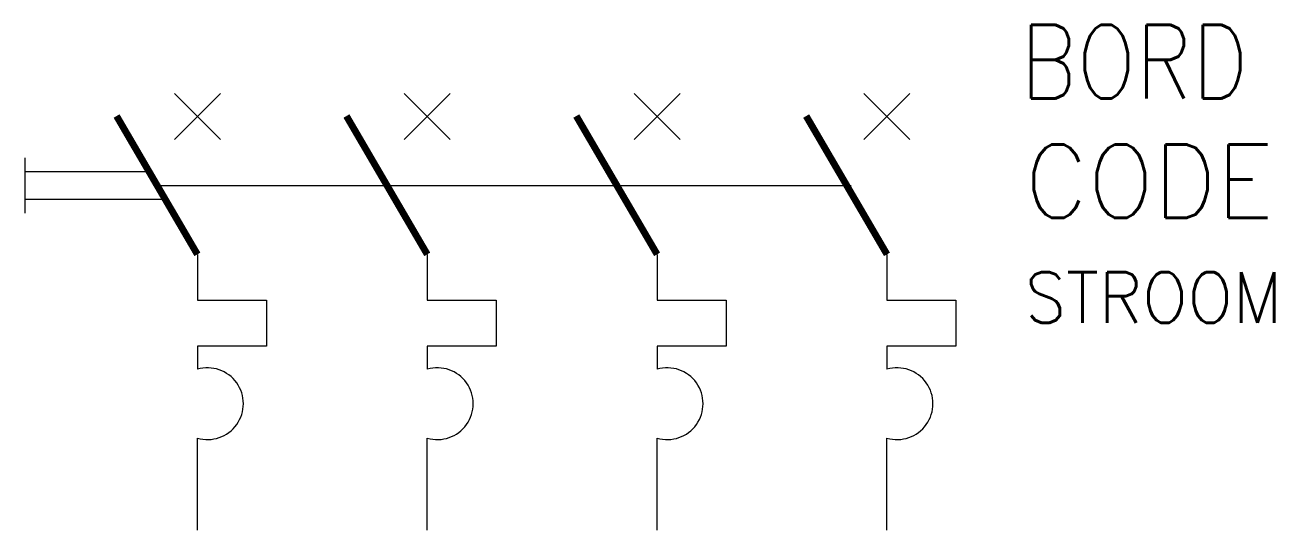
# Model space of a CAD drawing. Extents: x 237.5 to 291.8, y 117 to 139.
import ezdxf

# ---------------------------------------------------------------- set-up
doc = ezdxf.new("R2010")
doc.units = 0
doc.linetypes.add('DASHED', pattern=[0])
for name, color, linetype in [('1', 8, 'CONTINUOUS'), ('11', 30, 'DASHED'), ('12', 30, 'DASHED')]:
    doc.layers.add(name, color=color, linetype=linetype)
doc.styles.get("Standard").update_dxf_attribs({"font": 'txt.shx'})

msp = doc.modelspace()

# ---------------------------------------------------------------- linework, layer by layer
at = {"layer": '1', "color": 0}
for p, q in [((244, 134), (246, 136)), ((246, 134), (244, 136)), ((254, 134), (256, 136)), ((256, 134), (254, 136)), ((266, 134), (264, 136)), ((264, 134), (266, 136)), ((276, 134), (274, 136)), ((274, 134), (276, 136)), ((237.5, 133.2), (237.5, 130.8)), ((237.5, 132.6), (242.865, 132.6)), ((243.268, 132), (273.442, 132)), ((237.5, 131.4), (243.583, 131.4)), ((245, 129), (245, 127)), ((255, 129), (255, 127)), ((265, 129), (265, 127)), ((275, 129), (275, 127)), ((245, 127), (248, 127)), ((248, 127), (248, 125)), ((255, 127), (258, 127)), ((258, 127), (258, 125)), ((265, 127), (268, 127)), ((268, 127), (268, 125)), ((275, 127), (278, 127)), ((278, 127), (278, 125)), ((248, 125), (245, 125)), ((245, 125), (245, 124)), ((258, 125), (255, 125)), ((255, 125), (255, 124)), ((268, 125), (265, 125)), ((265, 125), (265, 124)), ((278, 125), (275, 125)), ((275, 125), (275, 124)), ((245, 117), (245, 121)), ((255, 117), (255, 121)), ((265, 117), (265, 121)), ((275, 117), (275, 121))]:
    msp.add_line(p, q, dxfattribs=at)
at = {"layer": '1', "color": 0, "const_width": 0.3}
for points in [[(245, 129), (241.485, 135.022)], [(255, 129), (251.485, 135.022)], [(265, 129), (261.485, 135.022)], [(275, 129), (271.485, 135.022)]]:
    msp.add_lwpolyline(points, dxfattribs=at)
at = {"layer": '1', "color": 0}
for centre in [(245.438, 122.5), (255.438, 122.5), (265.438, 122.5), (275.438, 122.5)]:
    msp.add_arc(centre, 1.562, 253.7398, 106.2602, dxfattribs=at)

# ---------------------------------------------------------------- texts
at = {"layer": '1', "color": 0, "width": 0.95}
msp.add_attdef('STROOM', (281, 126.024), '', height=2.2, dxfattribs=at)
at = {"layer": '11', "color": 0, "width": 0.85}
msp.add_attdef('BORD', (280.811, 135.786), '', height=3.2, dxfattribs=at)
at = {"layer": '12', "color": 0, "width": 0.95}
msp.add_attdef('CODE', (281, 130.588), '', height=3.2, dxfattribs=at)

doc.saveas('drawing.dxf')
